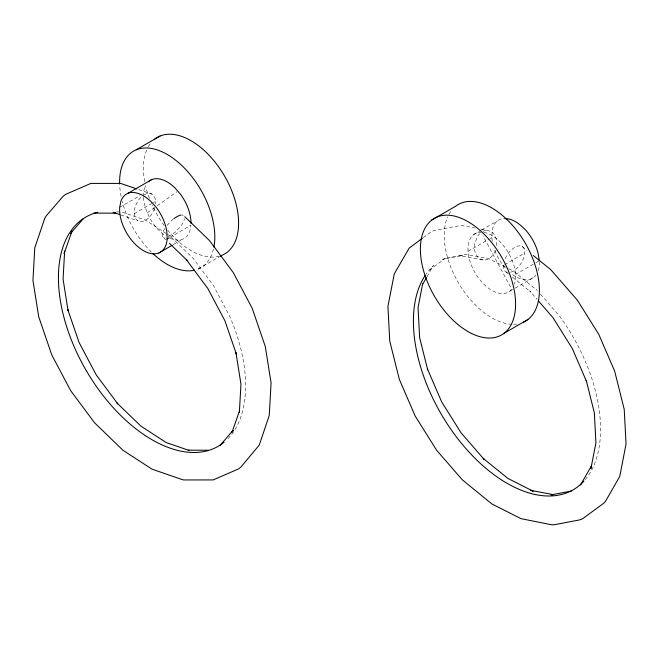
<?xml version="1.0" encoding="UTF-8"?>
<svg xmlns="http://www.w3.org/2000/svg" width="659" height="659" viewBox="0 0 659 659"><rect width="100%" height="100%" fill="white"/><g stroke="black" fill="none" stroke-linecap="round" stroke-linejoin="round"><path stroke-width="0.49" stroke-dasharray="3.29 2.47" d="M492.298 241.351A33.658 19.432 60 0 1 491.861 237.537L492.191 230.568A33.658 19.432 60 0 1 502.142 218.689L505 218.664M483.879 232.38A33.658 19.432 60 0 1 515.519 274.457L515.181 281.426L514.218 284.276M495.519 250.453C493.616 255.535 489.06 260.536 483.187 260.025L459.858 255.626L462.898 255.519L442.469 259.391L445.468 258.254L465.814 254.39L488.97 258.765L507.85 268.287M426.941 276.805L433.457 265.404L431.769 268.089L429.314 270.091A132.344 76.411 60 0 0 425.796 274.589M167.048 225.444L170.994 221.16A15.19 5.511 -46 0 1 173.169 219.274M481.21 232.405L478.343 232.429A33.658 19.432 60 0 0 474.076 270.989A33.658 19.432 60 0 0 509.86 291.179L511.615 289.087L483.138 236.004M423.243 237.619L431.447 231.606L434.446 230.469L459.356 225.74L462.396 225.625L474.892 227.989M429.314 270.091L445.468 258.254M147.385 212.725L156.422 206.316M157.246 205.732L176.966 191.736M119.683 207.338L139.955 195.632M134.263 213.64L152.6 203.054M153.473 202.544L155.227 201.539M169.783 237.421L190.937 225.213A33.658 19.432 60 0 1 169.833 238.228M173.004 244.81L182.7 239.209M198.186 269.012L219.34 256.804M473.722 234.546L480.773 230.477M481.655 229.966L497.52 220.806M468.063 251.277L489.217 239.06M490.098 238.55L491.861 237.537M504.646 264.646L524.737 253.048M515.519 274.457L534.91 263.262M535.792 262.752L539.317 260.717M509.86 291.179L514.267 288.634M515.149 288.123L533.658 277.439M168.267 236.878L175.813 231.671L180.953 225.889A14.844 5.387 -46 0 0 184.487 218.673M116.577 211.918L121.701 211.934L145.647 220.188L165.854 233.319M181.653 214.999L183.326 215.254M164.841 228.418A14.844 5.387 -46 0 0 162.485 236.556L163.481 237.569L165.154 237.825M480.946 229.126L490.749 231.334L493.146 233.154A14.844 10.857 -79.3 0 1 496.515 246.672M483.187 260.025L480.444 259.152L478.047 257.331A14.844 10.857 -79.3 0 1 474.678 243.822L477.347 236.622A15.19 11.104 -79.3 0 1 479.579 233.78M138.604 189.553L151.949 194.15M120.762 214.916L137.896 220.823M508.748 268.74L513.353 271.063L537.299 290.471M166.694 233.863L170.03 236.037L193.186 258.402L213.532 285.759L229.686 316.246A132.344 76.411 60 0 1 227.619 439.009M522.126 246.458L526.895 250.321M506.021 271.945L508.419 273.889M512.405 277.118L530.767 291.995L529.795 290.973L536.994 299.26M163.481 237.569L167.18 241.145M540.578 294.243L559.178 315.645A132.344 76.411 60 0 1 584.657 480.32M143.613 196.357L143.481 193.598A33.658 19.432 60 0 1 145.54 185.541M143.654 197.272L143.819 200.954L145.746 208.887L149.14 216.852A33.658 19.432 60 0 0 165.384 235.749M219.34 256.186A67.309 38.865 60 0 1 167.847 230.304M164.124 225.485A67.309 38.865 60 0 1 152.171 205.015M149.428 198.392A67.309 38.865 60 0 1 145.532 185.616M144.708 181.662A67.309 38.865 60 0 1 147.822 147.632M148.308 146.735A67.309 38.865 60 0 1 151.117 142.657M213.467 249.069A67.309 38.865 60 0 1 196.44 269.655M151.405 252.117A67.309 38.865 60 0 1 122.22 201.357M121.099 196.382A67.309 38.865 60 0 1 119.666 184.438M144.197 194.784A15.083 9.275 -63.5 0 1 155.524 203.928M154.519 208.508A15.083 9.275 -63.5 0 1 136.907 220.098A15.083 9.275 -63.5 0 1 141.463 196.81M536.072 274.935A33.658 19.432 60 0 1 511.211 273.609M505.305 267.974A33.658 19.432 60 0 1 493.912 247.957M539.367 261.763A33.658 19.432 60 0 1 537.859 271.656M516.788 324.063A67.309 38.865 60 0 1 512.809 324.31M511.788 324.286A67.309 38.865 60 0 1 459.018 283.807A67.309 38.865 60 0 1 447.618 216.893M448.861 214.332A67.309 38.865 60 0 1 451.011 210.979M505.206 258.6A15.083 8.097 -56.7 0 1 519.243 245.848A15.083 8.097 -56.7 0 1 523.847 257.48A15.083 8.097 -56.7 0 1 510.618 272.258M507.364 272.455A15.083 8.097 -56.7 0 1 503.6 263.757M482.923 231.358A15.19 11.104 -79.3 0 1 488.006 230.461"/><path stroke-width="0.99" d="M239.374 412.312L240.955 384.131L235.963 352.672L236.359 354.031L224.884 320.702L207.807 288.477L186.299 259.555L187.016 260.305L169.396 243.286M422.65 283.831L418.045 307.547L419.626 337.556L427.683 369.839L427.394 368.834L441.678 401.916L461.053 432.823L484.176 459.43L483.204 458.409L507.949 478.459L533.139 491.177L530.61 490.345L553.14 494.596M72.02 231.07L64.112 253.641L64.656 251.03L63.075 279.21L68.066 310.669L67.671 309.31L79.146 342.647L96.222 374.872L117.73 403.786L117.014 403.036L140.935 426.142L166.134 442.527L188.976 450.394M239.588 410.639L232.009 432.271L233.08 430.558M422.427 284.688L426.439 277.678M580.513 484.999L591.543 465.715L590.934 468.549L595.925 442.856L594.344 412.847L586.288 380.564L586.576 381.569L572.292 348.487L552.917 317.58L538.304 300.768M70.406 233.648L83.331 218.648M220.048 445.451L232.973 430.451M422.419 238.22L409.157 248.138L394.296 273.847L387.92 306.386L389.749 341.074L399.346 379.386L415.178 416.035L436.637 450.27L462.256 479.744L491.845 503.946L520.964 518.641L551.575 524.778L554.614 524.663L579.525 519.935L582.523 518.798L602.359 504.267L604.814 502.265L606.502 499.588L619.674 476.556L620.284 473.714L626.05 444.018L624.221 409.33L614.625 371.017L598.792 334.368L577.333 300.133L550.735 269.638L533.255 255.47M136.24 149.791L160.038 136.051M127.928 193.334L151.727 179.594M167.139 238.953L166.809 231.589A33.658 19.432 60 0 0 156.858 208.228C150.969 200.641 143.143 193.334 133.134 192.42A33.658 19.432 60 0 0 120.968 201.053L119.683 207.338A33.658 19.432 60 0 0 141.586 249.489A33.658 19.432 60 0 0 167.139 238.953L168.902 237.932M158.901 252.949L172.123 245.313M220.221 256.293L221.984 255.272A67.309 38.865 60 0 0 224.604 176.126A67.309 38.865 60 0 0 154.758 139.115M431.851 219.974L455.649 206.234A67.309 38.865 60 0 1 525.058 242.776A67.309 38.865 60 0 1 523.576 322.127M504.127 333.232L527.925 319.5M571.501 491.013L551.072 494.884L553.099 494.818M505 218.664C513.394 218.5 520.33 224.62 525.866 230.279A33.658 19.432 60 0 1 538.032 252.957L539.317 260.717M93.693 213.096L115.91 213.186L113.15 212.297L119.814 214.587M188.12 450.155L208.318 450.237M136.693 188.894L120.589 183.4L90.884 183.416L65.422 194.454L62.943 196.481L46.394 215.691L44.779 218.269L34.779 247.842L32.95 280.413L38.716 316.773L51.83 355.061L70.752 390.762L94.575 422.798L122.953 450.262L152.081 469.192L180.681 479.052L183.441 479.941L213.145 479.933L238.607 468.887L241.087 466.86L259.251 445.072L269.251 415.499L271.08 382.928L265.313 346.568L252.199 308.28L233.278 272.579L209.455 240.543L184.808 216.687M149.091 181.134A33.658 19.432 60 0 1 175.121 188.046L180.657 194.487A33.658 19.432 60 0 1 191.011 223.459M194.619 270.157A67.309 38.865 60 0 1 152.872 253.526M119.633 183.457A67.309 38.865 60 0 1 171.249 156.974A67.309 38.865 60 0 1 213.887 247.133M173.902 218.714A15.19 5.511 -46 0 1 180.97 215.089M224.035 442.255A132.344 76.411 60 0 1 83.405 365.556A132.344 76.411 60 0 1 97.82 212.289M583.973 481.078A132.344 76.411 60 0 1 457.544 438.408A132.344 76.411 60 0 1 425.244 275.388M420.533 253.418A67.309 38.865 60 0 0 494.876 337.474A67.309 38.865 60 0 0 488.558 238.912A67.309 38.865 60 0 0 420.533 253.418"/></g></svg>
